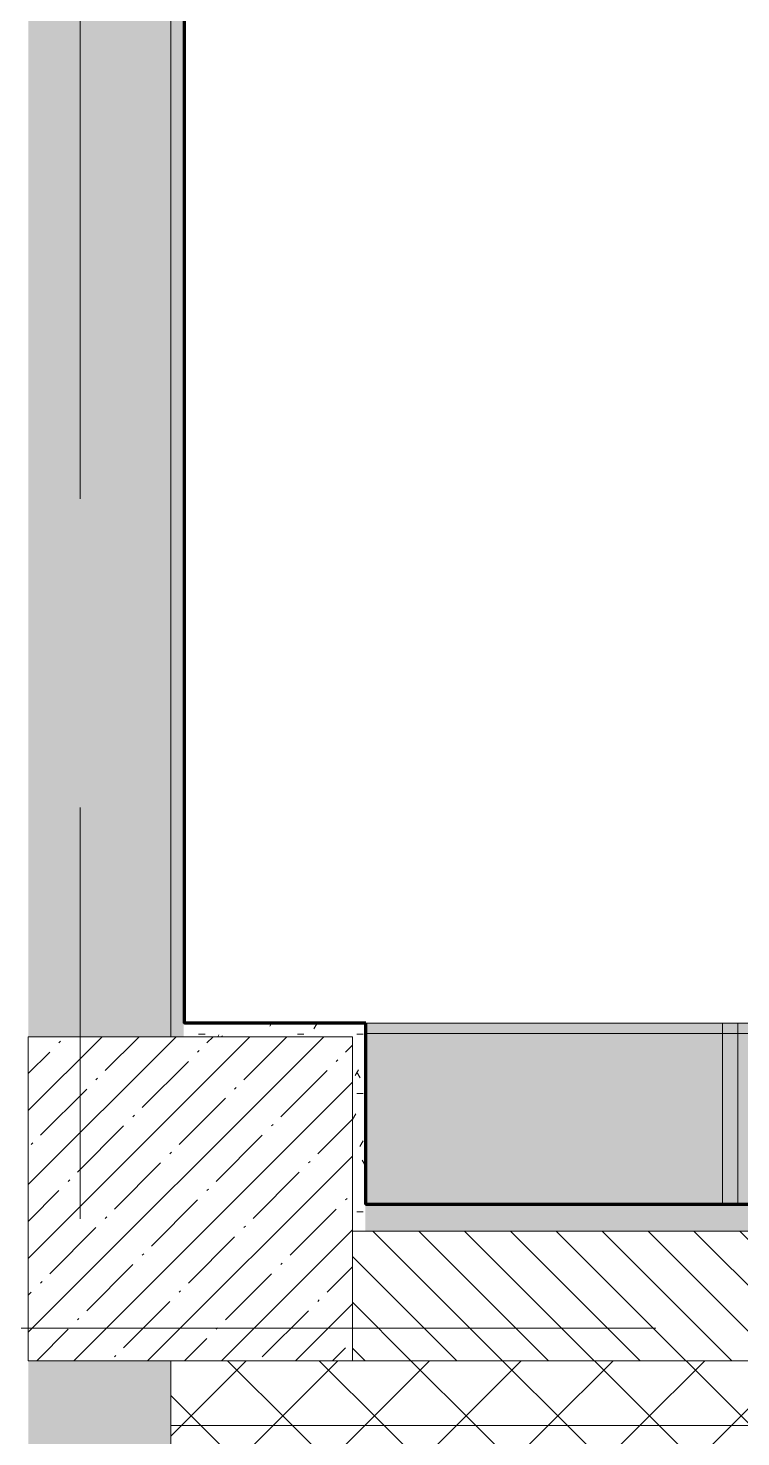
# Model space of a CAD drawing. Header units: millimetres. Extents: x 35524 to 235479, y -8553 to 29000.
# Drawn here: x 75480 to 76579, y 3432 to 5606 of the extents above; entities that cross this region are included whole.
import ezdxf

# ---------------------------------------------------------------- set-up
doc = ezdxf.new("R2010")
doc.units = ezdxf.units.MM
doc.linetypes.add('Осевая', pattern=[3175, 635, -476.25, 1587.5, -476.25])
for name, color, linetype, lineweight in [('A-WALL', 7, 'Continuous', 9), ('I-WALL', 7, 'Continuous', 9), ('S-COLS', 7, 'Continuous', 9), ('Оси-2', 7, 'Осевая', 9)]:
    doc.layers.add(name, color=color, linetype=linetype, lineweight=lineweight)
for name, color, linetype, lineweight, true_color in [('A-WALL-3', 7, 'Continuous', 9, 0xff80c0), ('I-WALL-4', 7, 'Continuous', 9, 0xc0c0c0), ('I-WALL-8', 7, 'Continuous', 80, 0xff80c0), ('Знаки-3', 9, 'Continuous', 9, 0x808080), ('Знаки-4', 7, 'Continuous', 9, 0xaba79f), ('Знаки-5', 7, 'Continuous', 9, 0xc1bbaf), ('Знаки-6', 7, 'Continuous', 9, 0xd5cdbe), ('Знаки-7', 7, 'Continuous', 9, 0xd1cabb), ('Знаки-8', 7, 'Continuous', 9, 0xccc5b7)]:
    doc.layers.add(name, color=color, linetype=linetype, lineweight=lineweight, true_color=true_color)
doc.layers.add('Знаки-2', color=7, linetype='Continuous', lineweight=9, transparency=0.5)
pattern_1 = [(45, (0, 0), (-70.71068, 70.71068), []), (135, (0, 0), (-70.71068, -70.71068), [])]
pattern_2 = [(0, (0, 0), (121.92, 30.48), [10.058, -81.382, 10.058, -81.382, -487.68]), (0, (0, 0), (121.92, 30.48), [-182.88, 10.058, -172.822, 10.058, -81.382, -213.36]), (0, (0, 0), (121.92, 30.48), [-457.2, 10.058, -50.902, 10.058, -142.342]), (120, (45.72, 15.24), (-87.356454, 90.345817), [10.058, -81.382, 10.058, -81.382, -487.68]), (120, (45.72, 15.24), (-87.356454, 90.345817), [-182.88, 10.058, -172.822, 10.058, -81.382, -213.36]), (120, (45.72, 15.24), (-87.356454, 90.345817), [-457.2, 10.058, -50.902, 10.058, -142.342]), (240, (60.96, 76.2), (-34.563546, -120.825817), [10.058, -81.382, 10.058, -81.382, -487.68]), (240, (60.96, 76.2), (-34.563546, -120.825817), [-182.88, 10.058, -172.822, 10.058, -81.382, -213.36]), (240, (60.96, 76.2), (-34.563546, -120.825817), [-457.2, 10.058, -50.902, 10.058, -142.342])]

# ---------------------------------------------------------------- blocks, each defined once
blk = doc.blocks.new('BSC_Колонна _Прямоугольная - 500х500-V11-План отделки стен 3 этажа в осях 12-23')
at = {"layer": 'S-COLS'}
h = blk.add_hatch(dxfattribs=at)
h.set_pattern_fill('FP_12', color=256, style=0, pattern_type=2)
h.set_pattern_definition([(45, (-75730, -3800), (-57.02463, 57.02463), []), (45, (-75672.975, -3800), (-57.02463, 57.02463), [100.806, -20.161, 3.353, -16.808])])
h.paths.add_polyline_path([(-250, -250), (250, -250), (250, 250), (-250, 250), (-250, -153.5)])
for p, q in [((250, 250), (-250, 250)), ((-250, 250), (-250, -250)), ((250, -250), (250, 250)), ((-250, -250), (250, -250))]:
    blk.add_line(p, q, dxfattribs=at)
blk = doc.blocks.new('Зашивка без перфорации М3 - М3_5-30986737-План отделки стен 3 этажа в осях 12-23')
at = {"layer": 'Знаки-2'}
h = blk.add_hatch(color=256, dxfattribs=at)
h.paths.add_polyline_path([(-429, 180), (-430, 180), (-429, 141.1)])
h.paths.add_polyline_path([(-430, 101.1), (-430, -179.9), (120.2, -179.9), (120.2, 101.1), (-422.6, 101.1)])
blk.add_hatch(color=256, dxfattribs=at).paths.add_polyline_path([(96.3, -163.9), (-430, -163.9), (-430, -179.9), (120, -179.9), (120, -163.9)])
at = {"layer": 'Знаки-3'}
for p, q in [((-430, 180), (-430, 141.1)), ((-430, 101.1), (-430, -179.9)), ((120.2, -179.9), (120.2, 101.1)), ((-430, -179.9), (120.2, -179.9))]:
    blk.add_line(p, q, dxfattribs=at)
at = {"layer": 'Знаки-4'}
for p, q in [((-408.9, -163.9), (96.3, -163.9)), ((120, -179.9), (-430, -179.9)), ((96.3, -179.9), (-408.9, -179.9))]:
    blk.add_line(p, q, dxfattribs=at)
at = {"layer": 'Знаки-5'}
for p, q in [((-430, 141.1), (-430, 180)), ((-430, -179.9), (-430, 101.1)), ((120.2, 101.1), (120.2, -179.9)), ((-430, -163.9), (-408.9, -163.9)), ((96.3, -163.9), (-408.9, -163.9)), ((96.3, -163.9), (120, -163.9)), ((-408.9, -179.9), (-430, -179.9)), ((-408.9, -179.9), (96.3, -179.9)), ((120, -179.9), (96.3, -179.9))]:
    blk.add_line(p, q, dxfattribs=at)
at = {"layer": 'Знаки-6'}
for p, q in [((-430, -163.9), (-430, -179.9)), ((120, -163.9), (120, -179.9))]:
    blk.add_line(p, q, dxfattribs=at)
at = {"layer": 'Знаки-7'}
for p, q in [((-408.9, -163.9), (-430, -163.9)), ((120, -163.9), (96.3, -163.9)), ((-430, -179.9), (-408.9, -179.9)), ((96.3, -179.9), (120, -179.9))]:
    blk.add_line(p, q, dxfattribs=at)
at = {"layer": 'Знаки-8'}
for p, q in [((-430, -163.9), (-430, -179.9)), ((120, -179.9), (120, -163.9))]:
    blk.add_line(p, q, dxfattribs=at)
blk = doc.blocks.new('Зашивка без перфорации М3 - М3_5-V83-План отделки стен 3 этажа в осях 12-23')
at = {"layer": 'Знаки-2'}
for points in [[(120, 101.1), (-430, 101.1), (-430, -179.9), (120.2, -179.9), (120.2, 101.1)], [(120, -163.9), (-430, -163.9), (-429.7, -179.9), (120, -179.9)]]:
    blk.add_hatch(color=256, dxfattribs=at).paths.add_polyline_path(points)
at = {"layer": 'Знаки-3'}
for p, q in [((-430, 101.1), (-430, -179.9)), ((120.2, -179.9), (120.2, 101.1)), ((-430, -179.9), (120.2, -179.9))]:
    blk.add_line(p, q, dxfattribs=at)
at = {"layer": 'Знаки-4'}
for p, q in [((120.2, 101.1), (120.2, -179.9)), ((-429.7, -163.9), (120, -163.9)), ((120, -179.9), (120, -163.9)), ((120.2, -179.9), (-429.8, -179.9)), ((120, -179.9), (-429.7, -179.9))]:
    blk.add_line(p, q, dxfattribs=at)
at = {"layer": 'Знаки-5'}
for p, q in [((-430, -179.9), (-430, 101.1)), ((120, -163.9), (-429.7, -163.9)), ((120, -163.9), (120, -179.9)), ((-429.7, -179.9), (120, -179.9))]:
    blk.add_line(p, q, dxfattribs=at)
at = {"layer": 'Знаки-6'}
blk.add_line((-430, -163.9), (-430, -179.9), dxfattribs=at)
at = {"layer": 'Знаки-8'}
blk.add_line((-430, -163.9), (-430, -179.9), dxfattribs=at)
blk = doc.blocks.new('Зашивка_ опоясывающая панель - Зашивка_ опоясывающая панель-V86-План отделки стен 3 этажа в осях 12-23')
at = {"layer": 'Знаки-2'}
blk.add_hatch(color=256, dxfattribs=at).paths.add_polyline_path([(-429.7, -101.1), (-406, -101.1), (-406, 180), (-430, 179.9), (-429.9, -101.1)])
blk.add_hatch(color=256, dxfattribs=at).paths.add_polyline_path([(-429.7, -101.1), (-406, -101.1), (-406, 180), (-430, 179.9), (-429.9, -101.1)])
at = {"layer": 'Знаки-3'}
blk.add_line((-430, 180), (-406, 180), dxfattribs=at)
at = {"layer": 'Знаки-4'}
for p, q in [((-430, 180), (-406, 180)), ((-430, 180), (-406, 180)), ((-430, -101.1), (-430, 179.9)), ((-406, 179.9), (-406, -101.1))]:
    blk.add_line(p, q, dxfattribs=at)
at = {"layer": 'Знаки-5'}
for p, q in [((-430, 180), (-406, 180)), ((-430, 163.9), (-430, -101.1)), ((-430, -101.1), (-430, 163.9)), ((-406, 163.9), (-406, -101.1)), ((-406, -101.1), (-406, 163.9))]:
    blk.add_line(p, q, dxfattribs=at)
at = {"layer": 'Знаки-7'}
for p, q in [((-430, 179.9), (-430, 163.9)), ((-406, 163.9), (-406, 179.9))]:
    blk.add_line(p, q, dxfattribs=at)
at = {"layer": 'Знаки-8'}
for p, q in [((-430, 179.9), (-430, 163.9)), ((-430, 163.9), (-430, 179.9)), ((-406, 179.9), (-406, 163.9)), ((-406, 163.9), (-406, 179.9)), ((-430, 163.9), (-430, -101.1)), ((-406, -101.1), (-406, 163.9))]:
    blk.add_line(p, q, dxfattribs=at)

msp = doc.modelspace()

# ---------------------------------------------------------------- hatches: boundary and pattern name
at = {"layer": 'A-WALL'}
h = msp.add_hatch(dxfattribs=at)
h.set_pattern_fill('FP_19', color=256, style=0, pattern_type=2)
h.set_pattern_definition([(135, (0, 0), (-35.35534, -35.35534), [])])
h.paths.add_polyline_path([(81281.1, 3550), (81400, 3550), (81400, 3750), (80850, 3750), (80850, 3550)])
h.paths.add_polyline_path([(83200, 3550), (83200, 3750), (82300, 3750), (82300, 3550), (82737.6, 3550)])
h.paths.add_polyline_path([(84200, 3550), (84200, 3750), (84100, 3750), (84100, 3550), (84194.2, 3550)])
h.paths.add_polyline_path([(80350, 3550), (80350, 3750), (80080, 3750), (80080, 3550)])
h.paths.add_polyline_path([(76911.5, 3550), (77080, 3550), (77080, 3750), (75980, 3750), (75980, 3550), (76183.2, 3550)])
h = msp.add_hatch(dxfattribs=at)
h.set_pattern_fill('FP_20', color=256, style=0, pattern_type=2)
h.set_pattern_definition(pattern_1)
h.paths.add_polyline_path([(83200, 3450), (83200, 3550), (82300, 3550), (82300, 3450), (82737.6, 3450)])
h.paths.add_polyline_path([(84701.6, 3450), (84701.6, 3550), (84100, 3550), (84100, 3450), (84700, 3450)])
h.paths.add_polyline_path([(75700, 3450), (77080, 3450), (77080, 3550), (75700, 3550)])
h.paths.add_polyline_path([(81281.1, 3450), (81400, 3450), (81400, 3550), (80080, 3550), (80080, 3450), (80552.8, 3450)])
h = msp.add_hatch(dxfattribs=at)
h.set_pattern_fill('FP_20', color=256, style=0, pattern_type=2)
h.set_pattern_definition(pattern_1)
h.paths.add_polyline_path([(75700, 3400), (77080, 3400), (77080, 3450), (75700, 3450)])
h.paths.add_polyline_path([(84801.6, 3400), (84801.6, 3450), (84100, 3450), (84100, 3400), (84701.6, 3400)])
h.paths.add_polyline_path([(81400, 3400), (81400, 3450), (80080, 3450), (80080, 3400), (81281.1, 3400)])
h.paths.add_polyline_path([(82300, 3400), (83200, 3400), (83200, 3450), (82300, 3450)])
at = {"layer": 'I-WALL'}
h = msp.add_hatch(dxfattribs=at)
h.set_pattern_fill('FP_71', color=256, style=0, pattern_type=2)
h.set_pattern_definition(pattern_2)
h.paths.add_polyline_path([(75720, 4050), (75720, 10900), (75700, 10900), (75700, 4050)])
h = msp.add_hatch(dxfattribs=at)
h.set_pattern_fill('FP_17', color=256, style=0, pattern_type=2)
h.set_pattern_definition([(45, (0, 0), (-57.02463, 57.02463), []), (45, (57.025, 0), (-57.02463, 57.02463), [100.806, -20.161, 3.353, -16.808])])
h.paths.add_polyline_path([(75700, 120), (75700, 3550), (75480, 3550), (75480, 120)])
h.paths.add_polyline_path([(75480, 4050), (75700, 4050), (75700, 7659), (75480, 7659), (75480, 4114.9)])
h = msp.add_hatch(dxfattribs=at)
h.set_pattern_fill('FP_71', color=256, style=0, pattern_type=2)
h.set_pattern_definition(pattern_2)
h.paths.add_polyline_path([(75980, 4050), (76000, 4050), (76000, 4070), (75720, 4070), (75720, 4050)])
h = msp.add_hatch(dxfattribs=at)
h.set_pattern_fill('FP_71', color=256, style=0, pattern_type=2)
h.set_pattern_definition(pattern_2)
h.paths.add_polyline_path([(76000, 3750), (76000, 4050), (75980, 4050), (75980, 3750)])
h = msp.add_hatch(dxfattribs=at)
h.set_pattern_fill('FP_71', color=256, style=0, pattern_type=2)
h.set_pattern_definition(pattern_2)
h.paths.add_polyline_path([(76000, 3750), (80350, 3750), (80350, 3790), (76000, 3790)])

# ---------------------------------------------------------------- linework, layer by layer
at = {"layer": 'A-WALL'}
for p, q in [((75720, 4070), (75720, 9179)), ((75721, 4070), (75720, 4070)), ((76000, 3790), (76000, 4050)), ((77080, 3790), (76000, 3790)), ((77080, 3550), (75980, 3550)), ((75700, 3450), (77080, 3450))]:
    msp.add_line(p, q, dxfattribs=at)
at = {"layer": 'A-WALL-3'}
msp.add_line((75721, 4070), (76000, 4070), dxfattribs=at)
at = {"layer": 'I-WALL-4'}
for p, q in [((75700, 10900), (75700, 4050)), ((75700, 4050), (75700, 7900)), ((75980, 3750), (80350, 3750)), ((75700, 3320), (75700, 3550))]:
    msp.add_line(p, q, dxfattribs=at)
at = {"layer": 'I-WALL-8'}
for p, q in [((75721, 4071), (75721, 9179)), ((76001, 4071), (75721, 4071)), ((76000, 4070), (76000, 4050)), ((76001, 3791), (76001, 4071)), ((77080, 3791), (76001, 3791))]:
    msp.add_line(p, q, dxfattribs=at)
at = {"layer": 'Оси-2'}
for p, q in [((75560, 593.7), (75560, 25078.1)), ((38824.4, 3600), (82060, 3600))]:
    msp.add_line(p, q, dxfattribs=at)

# ---------------------------------------------------------------- block references
at = {"layer": 'S-COLS'}
msp.add_blockref('BSC_Колонна _Прямоугольная - 500х500-V11-План отделки стен 3 этажа в осях 12-23', (75730, 3800), dxfattribs=at)
at = {"layer": 'Знаки-3'}
msp.add_blockref('Зашивка_ опоясывающая панель - Зашивка_ опоясывающая панель-V86-План отделки стен 3 этажа в осях 12-23', (76980.7, 3891.1), dxfattribs=at)
at = {"layer": 'Знаки-5', "rotation": 180}
msp.add_blockref('Зашивка без перфорации М3 - М3_5-V83-План отделки стен 3 этажа в осях 12-23', (76121, 3891.1), dxfattribs=at)
at = {"layer": 'Знаки-6', "rotation": 180}
msp.add_blockref('Зашивка без перфорации М3 - М3_5-30986737-План отделки стен 3 этажа в осях 12-23', (76671, 3891.1), dxfattribs=at)

doc.saveas('drawing.dxf')
